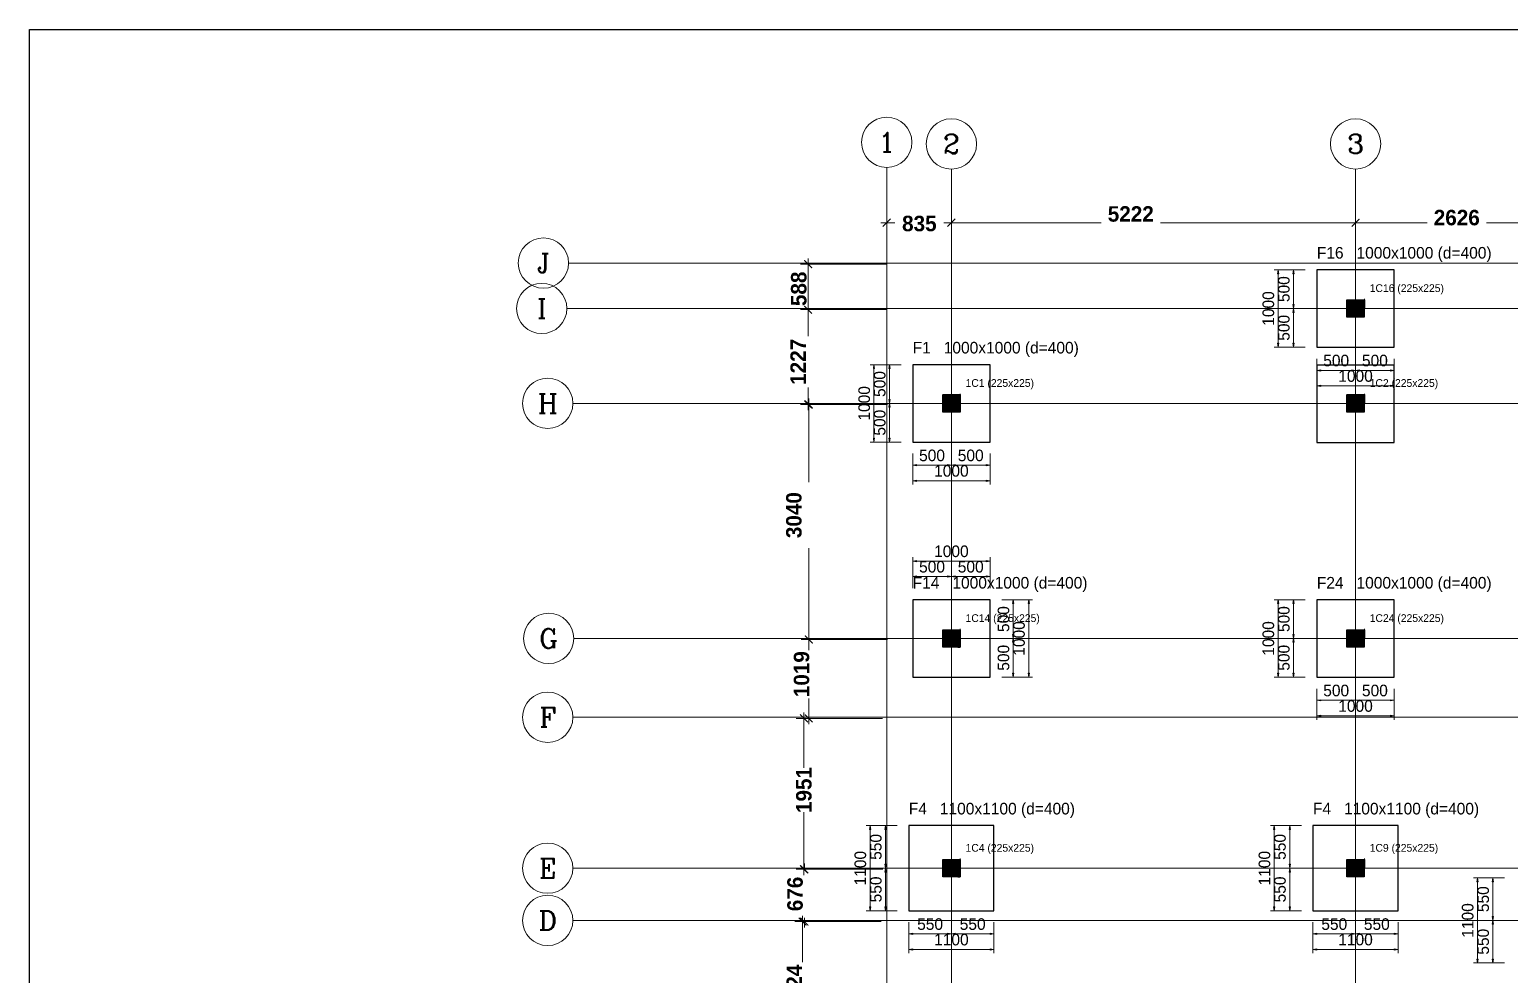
# Model space of a CAD drawing. Header units: inches. Extents: x 23 to 2032867, y 13 to 664695.
# Drawn here: x 1724891 to 1744024, y 358830 to 371059 of the extents above; entities that cross this region are included whole.
import ezdxf
from ezdxf.enums import TextEntityAlignment as Align

# ---------------------------------------------------------------- set-up
doc = ezdxf.new("R2010")
doc.units = ezdxf.units.IN
doc.header["$MEASUREMENT"] = 0
doc.linetypes.add('CENTER2', pattern=[0.7, 0.5, -0.1, 0, -0.1])
for name, color, linetype, lineweight in [('Axis_1', 8, 'CENTER2', 0), ('Axis_2', 8, 'CENTER2', 0), ('AxisBalloons_1', 150, 'ByLayer', 0), ('AxisBalloons_2', 150, 'ByLayer', 0), ('AxisText_1', 18, 'ByLayer', 0), ('AxisText_2', 18, 'ByLayer', 0), ('ColHatch', 11, 'ByLayer', 0), ('Column', 1, 'ByLayer', 0), ('ColumnText', 96, 'ByLayer', 0), ('Dim', 5, 'ByLayer', 0), ('Footing', 6, 'ByLayer', 0), ('FootingText', 96, 'ByLayer', 0), ('S-_ANOT----_D', 5, 'ByLayer', 0)]:
    doc.layers.add(name, color=color, linetype=linetype, lineweight=lineweight)
doc.layers.add('Dimensioning - General', color=7, linetype='Continuous')
doc.layers.add('dimensions', color=1, linetype='Continuous')
doc.styles.add('AxisText_1', font='ROMANC', dxfattribs={"height": 50})
doc.styles.add('AxisText_2', font='ROMANC', dxfattribs={"height": 50})
doc.styles.add('City', font='cityb___.ttf', dxfattribs={"height": 200})
doc.styles.add('ColumnText', font='TXT', dxfattribs={"height": 1000})
doc.styles.add('Dim', font='TXT', dxfattribs={"height": 1000})
doc.styles.add('FootingText', font='TXT', dxfattribs={"height": 1500})
doc.dimstyles.new('Copy of atus', dxfattribs={"dimtxt": 250, "dimasz": 100, "dimexe": 100, "dimexo": 100, "dimgap": 100, "dimtad": 1, "dimdec": 0, "dimdsep": 46, "dimtxsty": 'City', "dimblk1": 'ARCHTICK', "dimblk2": 'ARCHTICK', "dimsah": 1, "dimcen": 0, "dimdle": 75, "dimclrd": 6, "dimclre": 6, "dimclrt": 5, "dimadec": 0, "dimazin": 0, "dimtfac": 1, "dimtdec": 0, "dimtix": 1, "dimtmove": 2, "dimatfit": 3, "dimldrblk": 'ARCHTICK', "dimfxl": 100, "dimtolj": 1, "dimtzin": 0, "dimlwd": 5, "dimlwe": 5, "dimarcsym": 0})

# ---------------------------------------------------------------- blocks, each defined once
blk = doc.blocks.new('PCDIM_ARROW')
at = {"layer": 'Dim'}
blk.add_hatch(color=256, dxfattribs=at).paths.add_polyline_path([(0, 0), (-1, 0.1667), (-1, -0.1667)], flags=0)
blk.add_hatch(color=256, dxfattribs=at).paths.add_polyline_path([(0, 0), (-1, 0.1667), (-1, -0.1667)], flags=0)
blk.add_hatch(color=256, dxfattribs=at).paths.add_polyline_path([(0, 0), (-1, 0.1667), (-1, -0.1667)], flags=0)
blk.add_hatch(color=256, dxfattribs=at).paths.add_polyline_path([(0, 0), (-1, 0.1667), (-1, -0.1667)], flags=0)
at = {"layer": 'S-_ANOT----_D'}
blk.add_hatch(color=256, dxfattribs=at).paths.add_polyline_path([(0, 0), (-1, 0.1667), (-1, -0.1667)], flags=0)
blk.add_hatch(color=256, dxfattribs=at).paths.add_polyline_path([(0, 0), (-1, 0.1667), (-1, -0.1667)], flags=0)
at = {"layer": 'Dim'}
blk.add_lwpolyline([(0, 0), (-1, 0.1667), (-1, -0.1667)], close=True, dxfattribs=at)
blk.add_lwpolyline([(0, 0), (-1, 0.1667), (-1, -0.1667)], close=True, dxfattribs=at)
blk.add_lwpolyline([(0, 0), (-1, 0.1667), (-1, -0.1667)], close=True, dxfattribs=at)
blk.add_lwpolyline([(0, 0), (-1, 0.1667), (-1, -0.1667)], close=True, dxfattribs=at)
at = {"layer": 'S-_ANOT----_D'}
blk.add_lwpolyline([(0, 0), (-1, 0.1667), (-1, -0.1667)], close=True, dxfattribs=at)
blk.add_lwpolyline([(0, 0), (-1, 0.1667), (-1, -0.1667)], close=True, dxfattribs=at)
blk = doc.blocks.new('_ArchTick')
at = {"color": 0, "linetype": 'ByBlock', "const_width": 0.15}
blk.add_lwpolyline([(-0.5, -0.5), (0.5, 0.5)], dxfattribs=at)
blk = doc.blocks.new('*D292')
at = {"layer": 'Defpoints', "color": 0, "linetype": 'Continuous', "transparency": 16777216}
for p in [(1735966, 368564), (1736801, 368562), (1736801, 368493)]:
    blk.add_point(p, dxfattribs=at)
at = {"layer": 'Dimensioning - General', "color": 6, "linetype": 'Continuous', "lineweight": 5, "transparency": 16777216}
for p, q in [((1735891, 368562), (1736070, 368562)), ((1736876, 368562), (1736704, 368562))]:
    blk.add_line(p, q, dxfattribs=at)
at = {"layer": 'Dimensioning - General', "color": 6, "lineweight": 5, "transparency": 16777216}
for p, q in [((1736801, 368593), (1736801, 368662)), ((1735966, 368464), (1735966, 368462))]:
    blk.add_line(p, q, dxfattribs=at)
at = {"layer": 'Dimensioning - General', "color": 6, "linetype": 'Continuous', "lineweight": 5, "transparency": 16777216, "xscale": 100, "yscale": 100, "zscale": 100, "rotation": 180}
blk.add_blockref('_ArchTick', (1735966, 368562), dxfattribs=at)
at = {"layer": 'Dimensioning - General', "color": 6, "linetype": 'Continuous', "lineweight": 5, "transparency": 16777216, "xscale": 100, "yscale": 100, "zscale": 100}
blk.add_blockref('_ArchTick', (1736801, 368562), dxfattribs=at)
at = {"layer": 'Dimensioning - General', "color": 5, "linetype": 'Continuous', "lineweight": 20, "transparency": 16777216, "insert": (1736387, 368550), "char_height": 200, "attachment_point": 5, "style": 'City'}
blk.add_mtext('\\A1;835', dxfattribs=at)
blk = doc.blocks.new('*D293')
at = {"layer": 'Defpoints', "color": 0, "linetype": 'Continuous', "transparency": 16777216}
for p in [(1736801, 368564), (1742023, 368562), (1742023, 368026)]:
    blk.add_point(p, dxfattribs=at)
at = {"layer": 'Dimensioning - General', "color": 6, "linetype": 'Continuous', "lineweight": 5, "transparency": 16777216}
for p, q in [((1736726, 368562), (1738736, 368562)), ((1742098, 368562), (1739501, 368562))]:
    blk.add_line(p, q, dxfattribs=at)
at = {"layer": 'Dimensioning - General', "color": 6, "lineweight": 5, "transparency": 16777216}
for p, q in [((1742023, 368126), (1742023, 368662)), ((1736801, 368464), (1736801, 368462))]:
    blk.add_line(p, q, dxfattribs=at)
at = {"layer": 'Dimensioning - General', "color": 6, "linetype": 'Continuous', "lineweight": 5, "transparency": 16777216, "xscale": 100, "yscale": 100, "zscale": 100, "rotation": 180}
blk.add_blockref('_ArchTick', (1736801, 368562), dxfattribs=at)
at = {"layer": 'Dimensioning - General', "color": 6, "linetype": 'Continuous', "lineweight": 5, "transparency": 16777216, "xscale": 100, "yscale": 100, "zscale": 100}
blk.add_blockref('_ArchTick', (1742023, 368562), dxfattribs=at)
at = {"layer": 'Dimensioning - General', "color": 5, "linetype": 'Continuous', "lineweight": 20, "transparency": 16777216, "insert": (1739119, 368674), "char_height": 200, "attachment_point": 5, "style": 'City'}
blk.add_mtext('\\A1;5222', dxfattribs=at)
blk = doc.blocks.new('*D294')
at = {"layer": 'Defpoints', "color": 0, "linetype": 'Continuous', "transparency": 16777216}
for p in [(1742023, 368564), (1744649, 368562), (1744649, 368026)]:
    blk.add_point(p, dxfattribs=at)
at = {"layer": 'Dimensioning - General', "color": 6, "linetype": 'Continuous', "lineweight": 5, "transparency": 16777216}
for p, q in [((1741948, 368562), (1742947, 368562)), ((1744724, 368562), (1743716, 368562))]:
    blk.add_line(p, q, dxfattribs=at)
at = {"layer": 'Dimensioning - General', "color": 6, "lineweight": 5, "transparency": 16777216}
for p, q in [((1744649, 368126), (1744649, 368662)), ((1742023, 368464), (1742023, 368462))]:
    blk.add_line(p, q, dxfattribs=at)
at = {"layer": 'Dimensioning - General', "color": 6, "linetype": 'Continuous', "lineweight": 5, "transparency": 16777216, "xscale": 100, "yscale": 100, "zscale": 100, "rotation": 180}
blk.add_blockref('_ArchTick', (1742023, 368562), dxfattribs=at)
at = {"layer": 'Dimensioning - General', "color": 6, "linetype": 'Continuous', "lineweight": 5, "transparency": 16777216, "xscale": 100, "yscale": 100, "zscale": 100}
blk.add_blockref('_ArchTick', (1744649, 368562), dxfattribs=at)
at = {"layer": 'Dimensioning - General', "color": 5, "linetype": 'Continuous', "lineweight": 20, "transparency": 16777216, "insert": (1743331, 368627), "char_height": 200, "attachment_point": 5, "style": 'City'}
blk.add_mtext('\\A1;2626', dxfattribs=at)
blk = doc.blocks.new('*D241')
at = {"layer": 'Defpoints', "color": 0, "linetype": 'Continuous', "transparency": 16777216}
for p in [(1734950, 368026), (1736066, 368026), (1735966, 367438)]:
    blk.add_point(p, dxfattribs=at)
at = {"layer": 'Dimensioning - General', "color": 6, "lineweight": 5, "transparency": 16777216}
for p, q in [((1735966, 368026), (1734850, 368026)), ((1735866, 367438), (1734850, 367438))]:
    blk.add_line(p, q, dxfattribs=at)
at = {"layer": 'Dimensioning - General', "color": 6, "linetype": 'Continuous', "lineweight": 5, "transparency": 16777216}
blk.add_line((1734950, 367363), (1734950, 368101), dxfattribs=at)
at = {"layer": 'Dimensioning - General', "color": 6, "linetype": 'Continuous', "lineweight": 5, "transparency": 16777216, "xscale": 100, "yscale": 100, "zscale": 100}
for p, rotation in [((1734950, 368026), 90), ((1734950, 367438), 270)]:
    blk.add_blockref('_ArchTick', p, dxfattribs=dict(at, rotation=rotation))
at = {"layer": 'Dimensioning - General', "color": 5, "linetype": 'Continuous', "lineweight": 20, "transparency": 16777216, "insert": (1734830, 367707), "char_height": 200, "attachment_point": 5, "rotation": 90, "style": 'City'}
blk.add_mtext('\\A1;588', dxfattribs=at)
blk = doc.blocks.new('*D242')
at = {"layer": 'Defpoints', "color": 0, "linetype": 'Continuous', "transparency": 16777216}
for p in [(1734950, 367438), (1736066, 367438), (1735966, 366212)]:
    blk.add_point(p, dxfattribs=at)
at = {"layer": 'Dimensioning - General', "color": 6, "lineweight": 5, "transparency": 16777216}
for p, q in [((1735966, 367438), (1734850, 367438)), ((1735866, 366212), (1734850, 366212))]:
    blk.add_line(p, q, dxfattribs=at)
at = {"layer": 'Dimensioning - General', "color": 6, "linetype": 'Continuous', "lineweight": 5, "transparency": 16777216}
for p, q in [((1734950, 367513), (1734950, 367093)), ((1734950, 366137), (1734950, 366433))]:
    blk.add_line(p, q, dxfattribs=at)
at = {"layer": 'Dimensioning - General', "color": 6, "linetype": 'Continuous', "lineweight": 5, "transparency": 16777216, "xscale": 100, "yscale": 100, "zscale": 100}
for p, rotation in [((1734950, 367438), 90), ((1734950, 366212), 270)]:
    blk.add_blockref('_ArchTick', p, dxfattribs=dict(at, rotation=rotation))
at = {"layer": 'Dimensioning - General', "color": 5, "linetype": 'Continuous', "lineweight": 20, "transparency": 16777216, "insert": (1734821, 366763), "char_height": 200, "attachment_point": 5, "rotation": 90, "style": 'City'}
blk.add_mtext('\\A1;1227', dxfattribs=at)
blk = doc.blocks.new('*D243')
at = {"layer": 'Defpoints', "color": 0, "linetype": 'Continuous', "transparency": 16777216}
for p in [(1734959, 366212), (1736075, 366212), (1735966, 363172)]:
    blk.add_point(p, dxfattribs=at)
at = {"layer": 'Dimensioning - General', "color": 6, "lineweight": 5, "transparency": 16777216}
for p, q in [((1735975, 366212), (1734859, 366212)), ((1735866, 363172), (1734859, 363172))]:
    blk.add_line(p, q, dxfattribs=at)
at = {"layer": 'Dimensioning - General', "color": 6, "linetype": 'Continuous', "lineweight": 5, "transparency": 16777216}
for p, q in [((1734959, 366287), (1734959, 365206)), ((1734959, 363097), (1734959, 364356))]:
    blk.add_line(p, q, dxfattribs=at)
at = {"layer": 'Dimensioning - General', "color": 6, "linetype": 'Continuous', "lineweight": 5, "transparency": 16777216, "xscale": 100, "yscale": 100, "zscale": 100}
for p, rotation in [((1734959, 366212), 90), ((1734959, 363172), 270)]:
    blk.add_blockref('_ArchTick', p, dxfattribs=dict(at, rotation=rotation))
at = {"layer": 'Dimensioning - General', "color": 5, "linetype": 'Continuous', "lineweight": 20, "transparency": 16777216, "insert": (1734767, 364781), "char_height": 200, "attachment_point": 5, "rotation": 90, "style": 'City'}
blk.add_mtext('\\A1;3040', dxfattribs=at)
blk = doc.blocks.new('*D244')
at = {"layer": 'Defpoints', "color": 0, "linetype": 'Continuous', "transparency": 16777216}
for p in [(1734896, 362153), (1736012, 362153), (1735966, 360202)]:
    blk.add_point(p, dxfattribs=at)
at = {"layer": 'Dimensioning - General', "color": 6, "linetype": 'Continuous', "lineweight": 5, "transparency": 16777216}
for p, q in [((1734896, 362228), (1734896, 361513)), ((1734896, 360127), (1734896, 360941))]:
    blk.add_line(p, q, dxfattribs=at)
at = {"layer": 'Dimensioning - General', "color": 6, "lineweight": 5, "transparency": 16777216}
for p, q in [((1735912, 362153), (1734796, 362153)), ((1735866, 360202), (1734796, 360202))]:
    blk.add_line(p, q, dxfattribs=at)
at = {"layer": 'Dimensioning - General', "color": 6, "linetype": 'Continuous', "lineweight": 5, "transparency": 16777216, "xscale": 100, "yscale": 100, "zscale": 100}
for p, rotation in [((1734896, 362153), 90), ((1734896, 360202), 270)]:
    blk.add_blockref('_ArchTick', p, dxfattribs=dict(at, rotation=rotation))
at = {"layer": 'Dimensioning - General', "color": 5, "linetype": 'Continuous', "lineweight": 20, "transparency": 16777216, "insert": (1734896, 361227), "char_height": 200, "attachment_point": 5, "rotation": 90, "style": 'City'}
blk.add_mtext('\\A1;1951', dxfattribs=at)
blk = doc.blocks.new('*D245')
at = {"layer": 'Defpoints', "color": 0, "linetype": 'Continuous', "transparency": 16777216}
for p in [(1734878, 359526), (1735994, 359526), (1735966, 357802)]:
    blk.add_point(p, dxfattribs=at)
at = {"layer": 'Dimensioning - General', "color": 6, "lineweight": 5, "transparency": 16777216}
for p, q in [((1735894, 359526), (1734778, 359526)), ((1735866, 357802), (1734778, 357802))]:
    blk.add_line(p, q, dxfattribs=at)
at = {"layer": 'Dimensioning - General', "color": 6, "linetype": 'Continuous', "lineweight": 5, "transparency": 16777216}
for p, q in [((1734878, 359601), (1734878, 359001)), ((1734878, 357727), (1734878, 358342))]:
    blk.add_line(p, q, dxfattribs=at)
at = {"layer": 'Dimensioning - General', "color": 6, "linetype": 'Continuous', "lineweight": 5, "transparency": 16777216, "xscale": 100, "yscale": 100, "zscale": 100}
for p, rotation in [((1734878, 359526), 90), ((1734878, 357802), 270)]:
    blk.add_blockref('_ArchTick', p, dxfattribs=dict(at, rotation=rotation))
at = {"layer": 'Dimensioning - General', "color": 5, "linetype": 'Continuous', "lineweight": 20, "transparency": 16777216, "insert": (1734771, 358671), "char_height": 200, "attachment_point": 5, "rotation": 90, "style": 'City'}
blk.add_mtext('\\A1;1724', dxfattribs=at)
blk = doc.blocks.new('*D274')
at = {"layer": 'Defpoints', "color": 0, "linetype": 'Continuous', "transparency": 16777216}
for p in [(1734959, 363172), (1736075, 363172), (1735989, 362153)]:
    blk.add_point(p, dxfattribs=at)
at = {"layer": 'Dimensioning - General', "color": 6, "lineweight": 5, "transparency": 16777216}
for p, q in [((1735975, 363172), (1734859, 363172)), ((1735889, 362153), (1734859, 362153))]:
    blk.add_line(p, q, dxfattribs=at)
at = {"layer": 'Dimensioning - General', "color": 6, "linetype": 'Continuous', "lineweight": 5, "transparency": 16777216}
for p, q in [((1734959, 363247), (1734959, 363037)), ((1734959, 362078), (1734959, 362412))]:
    blk.add_line(p, q, dxfattribs=at)
at = {"layer": 'Dimensioning - General', "color": 6, "linetype": 'Continuous', "lineweight": 5, "transparency": 16777216, "xscale": 100, "yscale": 100, "zscale": 100}
for p, rotation in [((1734959, 363172), 90), ((1734959, 362153), 270)]:
    blk.add_blockref('_ArchTick', p, dxfattribs=dict(at, rotation=rotation))
at = {"layer": 'Dimensioning - General', "color": 5, "linetype": 'Continuous', "lineweight": 20, "transparency": 16777216, "insert": (1734866, 362725), "char_height": 200, "attachment_point": 5, "rotation": 90, "style": 'City'}
blk.add_mtext('\\A1;1019', dxfattribs=at)
blk = doc.blocks.new('*D275')
at = {"layer": 'Defpoints', "color": 0, "linetype": 'Continuous', "transparency": 16777216}
for p in [(1734902, 360202), (1736017, 360202), (1735989, 359526)]:
    blk.add_point(p, dxfattribs=at)
at = {"layer": 'Dimensioning - General', "color": 6, "linetype": 'Continuous', "lineweight": 5, "transparency": 16777216}
for p, q in [((1734902, 360277), (1734902, 360193)), ((1734902, 359451), (1734902, 359573))]:
    blk.add_line(p, q, dxfattribs=at)
at = {"layer": 'Dimensioning - General', "color": 6, "lineweight": 5, "transparency": 16777216}
for p, q in [((1735917, 360202), (1734802, 360202)), ((1735889, 359526), (1734802, 359526))]:
    blk.add_line(p, q, dxfattribs=at)
at = {"layer": 'Dimensioning - General', "color": 6, "linetype": 'Continuous', "lineweight": 5, "transparency": 16777216, "xscale": 100, "yscale": 100, "zscale": 100}
for p, rotation in [((1734902, 360202), 90), ((1734902, 359526), 270)]:
    blk.add_blockref('_ArchTick', p, dxfattribs=dict(at, rotation=rotation))
at = {"layer": 'Dimensioning - General', "color": 5, "linetype": 'Continuous', "lineweight": 20, "transparency": 16777216, "insert": (1734782, 359883), "char_height": 200, "attachment_point": 5, "rotation": 90, "style": 'City'}
blk.add_mtext('\\A1;676', dxfattribs=at)

msp = doc.modelspace()

# ---------------------------------------------------------------- hatches: boundary and pattern name
at = {"linetype": 'Continuous'}
h = msp.add_hatch(dxfattribs=at)
h.set_pattern_fill('ANSI31', color=1)
h.set_pattern_definition([(45, (1645195.97472, 401122.94906), (-0.08838834765, 0.08838834765), [])])
h.paths.add_polyline_path([(1742136.88, 367565.35), (1742135.563, 367340.35), (1741911.88, 367340.35), (1741911.88, 367564.103)])
h = msp.add_hatch(dxfattribs=at)
h.set_pattern_fill('ANSI31', color=1)
h.set_pattern_definition([(45, (1639974.06272, 399896.40906), (-0.08838834765, 0.08838834765), [])])
h.paths.add_polyline_path([(1736914.968, 366338.81), (1736913.651, 366113.81), (1736689.968, 366113.81), (1736689.968, 366337.563)])
h = msp.add_hatch(dxfattribs=at)
h.set_pattern_fill('ANSI31', color=1)
h.set_pattern_definition([(45, (1645195.97472, 399896.40906), (-0.08838834765, 0.08838834765), [])])
h.paths.add_polyline_path([(1742136.88, 366338.81), (1742135.563, 366113.81), (1741911.88, 366113.81), (1741911.88, 366337.563)])
h = msp.add_hatch(dxfattribs=at)
h.set_pattern_fill('ANSI31', color=1)
h.set_pattern_definition([(45, (1639974.06272, 396856.70906), (-0.08838834765, 0.08838834765), [])])
h.paths.add_polyline_path([(1736914.968, 363299.11), (1736913.651, 363074.11), (1736689.968, 363074.11), (1736689.968, 363297.863)])
h = msp.add_hatch(dxfattribs=at)
h.set_pattern_fill('ANSI31', color=1)
h.set_pattern_definition([(45, (1645195.97472, 396856.70906), (-0.08838834765, 0.08838834765), [])])
h.paths.add_polyline_path([(1742136.88, 363299.11), (1742135.563, 363074.11), (1741911.88, 363074.11), (1741911.88, 363297.863)])
h = msp.add_hatch(dxfattribs=at)
h.set_pattern_fill('ANSI31', color=1)
h.set_pattern_definition([(45, (1639974.06272, 393886.52806), (-0.08838834765, 0.08838834765), [])])
h.paths.add_polyline_path([(1736914.968, 360328.929), (1736913.651, 360103.929), (1736689.968, 360103.929), (1736689.968, 360327.682)])
h = msp.add_hatch(dxfattribs=at)
h.set_pattern_fill('ANSI31', color=1)
h.set_pattern_definition([(45, (1645195.97472, 393886.52806), (-0.08838834765, 0.08838834765), [])])
h.paths.add_polyline_path([(1742136.88, 360328.929), (1742135.563, 360103.929), (1741911.88, 360103.929), (1741911.88, 360327.682)])

# ---------------------------------------------------------------- linework, layer by layer
for points in [[(1742136.88, 367565.35), (1742135.563, 367340.35), (1741911.88, 367340.35), (1741911.88, 367564.103), (1742136.88, 367565.35)], [(1736914.968, 366338.81), (1736913.651, 366113.81), (1736689.968, 366113.81), (1736689.968, 366337.563), (1736914.968, 366338.81)], [(1742136.88, 366338.81), (1742135.563, 366113.81), (1741911.88, 366113.81), (1741911.88, 366337.563), (1742136.88, 366338.81)], [(1736914.968, 363299.11), (1736913.651, 363074.11), (1736689.968, 363074.11), (1736689.968, 363297.863), (1736914.968, 363299.11)], [(1742136.88, 363299.11), (1742135.563, 363074.11), (1741911.88, 363074.11), (1741911.88, 363297.863), (1742136.88, 363299.11)], [(1736914.968, 360328.929), (1736913.651, 360103.929), (1736689.968, 360103.929), (1736689.968, 360327.682), (1736914.968, 360328.929)], [(1742136.88, 360328.929), (1742135.563, 360103.929), (1741911.88, 360103.929), (1741911.88, 360327.682), (1742136.88, 360328.929)]]:
    msp.add_lwpolyline(points, dxfattribs=at)
at = {"layer": 'Axis_1', "color": 1}
for p, q in [((1731855.462, 368040.47), (1753224.133, 368040.47)), ((1731833.534, 367452.85), (1753359.453, 367452.85)), ((1731910.42, 366226.31), (1753351.063, 366226.31)), ((1731922.904, 363186.61), (1753363.553, 363186.61)), ((1731910.42, 362167.48), (1752910.423, 362167.48)), ((1731910.42, 360216.429), (1753351.063, 360216.429)), ((1731910.42, 359540.473), (1753351.063, 359540.473))]:
    msp.add_line(p, q, dxfattribs=at)
at = {"layer": 'Axis_2'}
for p, q in [((1735965.761, 351163.731), (1735965.761, 369276.21)), ((1736801.151, 351180.548), (1736801.151, 369255.44)), ((1742023.063, 351160.48), (1742023.063, 369256.3))]:
    msp.add_line(p, q, dxfattribs=at)
at = {"layer": 'AxisBalloons_1'}
for centre in [(1731530.462, 368040.47), (1731508.534, 367452.85), (1731585.42, 366226.31), (1731597.904, 363186.61), (1731585.42, 362167.48), (1731585.42, 360216.429), (1731585.42, 359540.473)]:
    msp.add_circle(centre, 325, dxfattribs=at)
at = {"layer": 'AxisBalloons_2'}
for centre in [(1735965.761, 369601.21), (1736801.151, 369580.44), (1742023.063, 369581.3)]:
    msp.add_circle(centre, 325, dxfattribs=at)
at = {"layer": 'ColHatch', "linetype": 'Continuous'}
for p, q in [((1741910.563, 367498.98), (1741976.933, 367565.35)), ((1741910.563, 367428.269), (1742047.644, 367565.35)), ((1741910.563, 367357.558), (1742118.354, 367565.35)), ((1741964.065, 367340.35), (1742135.563, 367511.847)), ((1742034.776, 367340.35), (1742135.563, 367441.137)), ((1742105.486, 367340.35), (1742135.563, 367370.426)), ((1736688.651, 366307.576), (1736719.884, 366338.81)), ((1736688.651, 366236.866), (1736790.595, 366338.81)), ((1736688.651, 366166.155), (1736861.306, 366338.81)), ((1736707.016, 366113.81), (1736913.651, 366320.444)), ((1736777.727, 366113.81), (1736913.651, 366249.734)), ((1741910.563, 366296.898), (1741952.475, 366338.81)), ((1741910.563, 366226.187), (1742023.185, 366338.81)), ((1741910.563, 366155.477), (1742093.896, 366338.81)), ((1741939.607, 366113.81), (1742135.563, 366309.766)), ((1742010.317, 366113.81), (1742135.563, 366239.055)), ((1736848.438, 366113.81), (1736913.651, 366179.023)), ((1742081.028, 366113.81), (1742135.563, 366168.345)), ((1736688.651, 363267.017), (1736720.743, 363299.11)), ((1736688.651, 363196.306), (1736791.454, 363299.11)), ((1736688.651, 363125.596), (1736862.165, 363299.11)), ((1736707.875, 363074.11), (1736913.651, 363279.885)), ((1736778.586, 363074.11), (1736913.651, 363209.174)), ((1736849.297, 363074.11), (1736913.651, 363138.464)), ((1741910.563, 363256.339), (1741953.334, 363299.11)), ((1741910.563, 363185.628), (1742024.044, 363299.11)), ((1741910.563, 363114.917), (1742094.755, 363299.11)), ((1741940.466, 363074.11), (1742135.563, 363269.207)), ((1742011.176, 363074.11), (1742135.563, 363198.496)), ((1742081.887, 363074.11), (1742135.563, 363127.785)), ((1736688.651, 360297.168), (1736720.411, 360328.929)), ((1736688.651, 360226.458), (1736791.122, 360328.929)), ((1736688.651, 360155.747), (1736861.832, 360328.929)), ((1736707.543, 360103.929), (1736913.651, 360310.036)), ((1741910.563, 360286.49), (1741953.001, 360328.929)), ((1741910.563, 360215.779), (1742023.712, 360328.929)), ((1741910.563, 360145.069), (1742094.423, 360328.929)), ((1741940.133, 360103.929), (1742135.563, 360299.358)), ((1736778.254, 360103.929), (1736913.651, 360239.326)), ((1736848.964, 360103.929), (1736913.651, 360168.615)), ((1742010.844, 360103.929), (1742135.563, 360228.647)), ((1742081.555, 360103.929), (1742135.563, 360157.937))]:
    msp.add_line(p, q, dxfattribs=at)
at = {"layer": 'Column'}
for p, q in [((1742135.563, 367565.35), (1741910.563, 367565.35)), ((1741910.563, 367565.35), (1741910.563, 367340.35)), ((1742135.563, 367340.35), (1742135.563, 367565.35)), ((1742136.88, 367352.85), (1742136.88, 367577.85)), ((1741910.563, 367340.35), (1742135.563, 367340.35)), ((1736913.651, 366338.81), (1736688.651, 366338.81)), ((1736688.651, 366338.81), (1736688.651, 366113.81)), ((1736913.651, 366113.81), (1736913.651, 366338.81)), ((1736914.968, 366126.31), (1736914.968, 366351.31)), ((1742135.563, 366338.81), (1741910.563, 366338.81)), ((1741910.563, 366338.81), (1741910.563, 366113.81)), ((1742135.563, 366113.81), (1742135.563, 366338.81)), ((1742136.88, 366126.31), (1742136.88, 366351.31)), ((1736688.651, 366113.81), (1736913.651, 366113.81)), ((1741910.563, 366113.81), (1742135.563, 366113.81)), ((1736913.651, 363299.11), (1736688.651, 363299.11)), ((1736688.651, 363299.11), (1736688.651, 363074.11)), ((1736913.651, 363074.11), (1736913.651, 363299.11)), ((1736914.968, 363086.61), (1736914.968, 363311.61)), ((1742135.563, 363299.11), (1741910.563, 363299.11)), ((1741910.563, 363299.11), (1741910.563, 363074.11)), ((1742135.563, 363074.11), (1742135.563, 363299.11)), ((1742136.88, 363086.61), (1742136.88, 363311.61)), ((1736688.651, 363074.11), (1736913.651, 363074.11)), ((1741910.563, 363074.11), (1742135.563, 363074.11)), ((1736913.651, 360328.929), (1736688.651, 360328.929)), ((1736688.651, 360328.929), (1736688.651, 360103.929)), ((1736913.651, 360103.929), (1736913.651, 360328.929)), ((1736914.968, 360116.429), (1736914.968, 360341.429)), ((1742135.563, 360328.929), (1741910.563, 360328.929)), ((1741910.563, 360328.929), (1741910.563, 360103.929)), ((1742135.563, 360103.929), (1742135.563, 360328.929)), ((1742136.88, 360116.429), (1742136.88, 360341.429)), ((1736688.651, 360103.929), (1736913.651, 360103.929)), ((1741910.563, 360103.929), (1742135.563, 360103.929))]:
    msp.add_line(p, q, dxfattribs=at)
at = {"layer": 'Dim', "linetype": 'Continuous'}
for p, q in [((1740973.066, 367952.85), (1741173.066, 367952.85)), ((1741023.066, 366952.85), (1741023.066, 367952.85)), ((1741173.066, 367952.85), (1741373.066, 367952.85)), ((1741223.066, 367452.85), (1741223.066, 367952.85)), ((1741173.066, 367452.85), (1741373.066, 367452.85)), ((1741173.066, 367452.85), (1741373.066, 367452.85)), ((1741223.066, 366952.85), (1741223.066, 367452.85)), ((1740973.066, 366952.85), (1741173.066, 366952.85)), ((1741173.066, 366952.85), (1741373.066, 366952.85)), ((1741523.066, 366602.85), (1741523.066, 366802.85)), ((1742023.063, 366602.85), (1742023.063, 366802.85)), ((1742023.063, 366602.85), (1742023.063, 366802.85)), ((1742523.063, 366602.85), (1742523.063, 366802.85)), ((1735751.151, 366726.31), (1735951.151, 366726.31)), ((1735801.151, 365726.31), (1735801.151, 366726.31)), ((1735951.151, 366726.31), (1736151.151, 366726.31)), ((1736001.151, 366226.31), (1736001.151, 366726.31)), ((1741523.066, 366652.85), (1742023.063, 366652.85)), ((1741523.066, 366402.85), (1741523.066, 366602.85)), ((1742023.063, 366652.85), (1742523.063, 366652.85)), ((1742523.063, 366402.85), (1742523.063, 366602.85)), ((1741523.066, 366452.85), (1742523.063, 366452.85)), ((1735951.151, 366226.31), (1736151.151, 366226.31)), ((1735951.151, 366226.31), (1736151.151, 366226.31)), ((1736001.151, 365726.31), (1736001.151, 366226.31)), ((1735751.151, 365726.31), (1735951.151, 365726.31)), ((1735951.151, 365726.31), (1736151.151, 365726.31)), ((1736301.151, 365376.31), (1736301.151, 365576.31)), ((1736801.151, 365376.31), (1736801.151, 365576.31)), ((1736801.151, 365376.31), (1736801.151, 365576.31)), ((1737301.151, 365376.31), (1737301.151, 365576.31)), ((1736301.151, 365426.31), (1736801.151, 365426.31)), ((1736301.151, 365176.31), (1736301.151, 365376.31)), ((1736801.151, 365426.31), (1737301.151, 365426.31)), ((1737301.151, 365176.31), (1737301.151, 365376.31)), ((1736301.151, 365226.31), (1737301.151, 365226.31)), ((1736301.151, 364236.61), (1736301.151, 364036.61)), ((1736301.151, 364186.61), (1737301.151, 364186.61)), ((1737301.151, 364236.61), (1737301.151, 364036.61)), ((1736301.151, 364036.61), (1736301.151, 363836.61)), ((1736301.151, 363986.61), (1736801.151, 363986.61)), ((1736801.151, 364036.61), (1736801.151, 363836.61)), ((1736801.151, 364036.61), (1736801.151, 363836.61)), ((1736801.151, 363986.61), (1737301.151, 363986.61)), ((1737301.151, 364036.61), (1737301.151, 363836.61)), ((1737651.151, 363686.61), (1737451.151, 363686.61)), ((1737601.151, 363186.61), (1737601.151, 363686.61)), ((1737851.151, 363686.61), (1737651.151, 363686.61)), ((1737801.151, 362686.61), (1737801.151, 363686.61)), ((1740973.066, 363686.61), (1741173.066, 363686.61)), ((1741023.066, 362686.61), (1741023.066, 363686.61)), ((1741173.066, 363686.61), (1741373.066, 363686.61)), ((1741223.066, 363186.61), (1741223.066, 363686.61)), ((1737651.151, 363186.61), (1737451.151, 363186.61)), ((1737651.151, 363186.61), (1737451.151, 363186.61)), ((1737601.151, 362686.61), (1737601.151, 363186.61)), ((1741173.066, 363186.61), (1741373.066, 363186.61)), ((1741173.066, 363186.61), (1741373.066, 363186.61)), ((1741223.066, 362686.61), (1741223.066, 363186.61)), ((1737651.151, 362686.61), (1737451.151, 362686.61)), ((1737851.151, 362686.61), (1737651.151, 362686.61)), ((1740973.066, 362686.61), (1741173.066, 362686.61)), ((1741173.066, 362686.61), (1741373.066, 362686.61)), ((1741523.066, 362336.61), (1741523.066, 362536.61)), ((1741523.066, 362386.61), (1742023.063, 362386.61)), ((1742023.063, 362336.61), (1742023.063, 362536.61)), ((1742023.063, 362336.61), (1742023.063, 362536.61)), ((1742023.063, 362386.61), (1742523.063, 362386.61)), ((1742523.063, 362336.61), (1742523.063, 362536.61)), ((1741523.066, 362136.61), (1741523.066, 362336.61)), ((1741523.066, 362186.61), (1742523.063, 362186.61)), ((1742523.063, 362136.61), (1742523.063, 362336.61)), ((1735701.151, 360766.429), (1735901.151, 360766.429)), ((1735751.151, 359666.429), (1735751.151, 360766.429)), ((1735901.151, 360766.429), (1736101.151, 360766.429)), ((1735951.151, 360216.429), (1735951.151, 360766.429)), ((1740923.066, 360766.429), (1741123.066, 360766.429)), ((1740973.066, 359666.429), (1740973.066, 360766.429)), ((1741123.066, 360766.429), (1741323.066, 360766.429)), ((1741173.066, 360216.429), (1741173.066, 360766.429)), ((1735901.151, 360216.429), (1736101.151, 360216.429)), ((1735901.151, 360216.429), (1736101.151, 360216.429)), ((1735951.151, 359666.429), (1735951.151, 360216.429)), ((1741123.066, 360216.429), (1741323.066, 360216.429)), ((1741123.066, 360216.429), (1741323.066, 360216.429)), ((1741173.066, 359666.429), (1741173.066, 360216.429)), ((1743548.813, 360090.473), (1743748.813, 360090.473)), ((1743598.813, 358990.473), (1743598.813, 360090.473)), ((1743748.813, 360090.473), (1743948.813, 360090.473)), ((1743798.813, 359540.473), (1743798.813, 360090.473)), ((1735701.151, 359666.429), (1735901.151, 359666.429)), ((1735901.151, 359666.429), (1736101.151, 359666.429)), ((1736251.151, 359316.429), (1736251.151, 359516.429)), ((1736801.151, 359316.429), (1736801.151, 359516.429)), ((1736801.151, 359316.429), (1736801.151, 359516.429)), ((1737351.151, 359316.429), (1737351.151, 359516.429)), ((1740923.066, 359666.429), (1741123.066, 359666.429)), ((1741123.066, 359666.429), (1741323.066, 359666.429)), ((1741473.066, 359316.429), (1741473.066, 359516.429)), ((1742023.063, 359316.429), (1742023.063, 359516.429)), ((1742023.063, 359316.429), (1742023.063, 359516.429)), ((1742573.063, 359316.429), (1742573.063, 359516.429)), ((1743748.813, 359540.473), (1743948.813, 359540.473)), ((1743748.813, 359540.473), (1743948.813, 359540.473)), ((1743798.813, 358990.473), (1743798.813, 359540.473)), ((1736251.151, 359366.429), (1736801.151, 359366.429)), ((1736251.151, 359116.429), (1736251.151, 359316.429)), ((1736801.151, 359366.429), (1737351.151, 359366.429)), ((1737351.151, 359116.429), (1737351.151, 359316.429)), ((1741473.066, 359366.429), (1742023.063, 359366.429)), ((1741473.066, 359116.429), (1741473.066, 359316.429)), ((1742023.063, 359366.429), (1742573.063, 359366.429)), ((1742573.063, 359116.429), (1742573.063, 359316.429)), ((1736251.151, 359166.429), (1737351.151, 359166.429)), ((1741473.066, 359166.429), (1742573.063, 359166.429)), ((1743548.813, 358990.473), (1743748.813, 358990.473)), ((1743748.813, 358990.473), (1743948.813, 358990.473))]:
    msp.add_line(p, q, dxfattribs=at)
at = {"layer": 'dimensions', "color": 7}
msp.add_lwpolyline([(1760790.618, 349241.756), (1724891.188, 349241.756), (1724891.188, 371058.807), (1760790.618, 371058.807)], close=True, dxfattribs=at)
at = {"layer": 'Footing', "lineweight": 30}
for p, q in [((1742523.063, 367952.85), (1741523.066, 367952.85)), ((1741523.066, 367952.85), (1741523.066, 366952.85)), ((1742523.063, 366952.85), (1742523.063, 367952.85)), ((1741523.066, 366952.85), (1742523.063, 366952.85)), ((1737301.151, 366726.31), (1736301.151, 366726.31)), ((1736301.151, 366726.31), (1736301.151, 365726.31)), ((1737301.151, 365726.31), (1737301.151, 366726.31)), ((1742523.063, 366719.091), (1741523.066, 366719.091)), ((1741523.066, 366719.091), (1741523.066, 365719.091)), ((1742523.063, 365719.091), (1742523.063, 366719.091)), ((1736301.151, 365726.31), (1737301.151, 365726.31)), ((1741523.066, 365719.091), (1742523.063, 365719.091)), ((1737301.151, 363686.61), (1736301.151, 363686.61)), ((1736301.151, 363686.61), (1736301.151, 362686.61)), ((1737301.151, 362686.61), (1737301.151, 363686.61)), ((1742523.063, 363686.61), (1741523.066, 363686.61)), ((1741523.066, 363686.61), (1741523.066, 362686.61)), ((1742523.063, 362686.61), (1742523.063, 363686.61)), ((1736301.151, 362686.61), (1737301.151, 362686.61)), ((1741523.066, 362686.61), (1742523.063, 362686.61)), ((1737351.151, 360766.429), (1736251.151, 360766.429)), ((1736251.151, 360766.429), (1736251.151, 359666.429)), ((1737351.151, 359666.429), (1737351.151, 360766.429)), ((1742573.063, 360766.429), (1741473.066, 360766.429)), ((1741473.066, 360766.429), (1741473.066, 359666.429)), ((1742573.063, 359666.429), (1742573.063, 360766.429)), ((1736251.151, 359666.429), (1737351.151, 359666.429)), ((1741473.066, 359666.429), (1742573.063, 359666.429))]:
    msp.add_line(p, q, dxfattribs=at)

# ---------------------------------------------------------------- block references
at = {"layer": 'Dim', "xscale": 50, "yscale": 50, "zscale": 50}
for p, rotation in [((1741023.066, 367952.85), 90), ((1741223.066, 367952.85), 90), ((1741223.066, 367452.85), 270), ((1741223.066, 367452.85), 90), ((1741023.066, 366952.85), 270), ((1741223.066, 366952.85), 270), ((1735801.151, 366726.31), 90), ((1736001.151, 366726.31), 90), ((1741523.066, 366652.85), 180), ((1742023.063, 366652.85), 180), ((1741523.066, 366452.85), 180), ((1736001.151, 366226.31), 270), ((1736001.151, 366226.31), 90), ((1735801.151, 365726.31), 270), ((1736001.151, 365726.31), 270), ((1736301.151, 365426.31), 180), ((1736801.151, 365426.31), 180), ((1736301.151, 365226.31), 180), ((1736301.151, 364186.61), 180), ((1736301.151, 363986.61), 180), ((1736801.151, 363986.61), 180), ((1737601.151, 363686.61), 90), ((1737801.151, 363686.61), 90), ((1741023.066, 363686.61), 90), ((1741223.066, 363686.61), 90), ((1737601.151, 363186.61), 270), ((1737601.151, 363186.61), 90), ((1741223.066, 363186.61), 270), ((1741223.066, 363186.61), 90), ((1737601.151, 362686.61), 270), ((1737801.151, 362686.61), 270), ((1741023.066, 362686.61), 270), ((1741223.066, 362686.61), 270), ((1741523.066, 362386.61), 180), ((1742023.063, 362386.61), 180), ((1741523.066, 362186.61), 180), ((1735751.151, 360766.429), 90), ((1735951.151, 360766.429), 90), ((1740973.066, 360766.429), 90), ((1741173.066, 360766.429), 90), ((1735951.151, 360216.429), 270), ((1735951.151, 360216.429), 90), ((1741173.066, 360216.429), 270), ((1741173.066, 360216.429), 90), ((1743598.813, 360090.473), 90), ((1743798.813, 360090.473), 90), ((1735751.151, 359666.429), 270), ((1735951.151, 359666.429), 270), ((1740973.066, 359666.429), 270), ((1741173.066, 359666.429), 270), ((1743798.813, 359540.473), 270), ((1743798.813, 359540.473), 90), ((1736251.151, 359366.429), 180), ((1736801.151, 359366.429), 180), ((1741473.066, 359366.429), 180), ((1742023.063, 359366.429), 180), ((1736251.151, 359166.429), 180), ((1741473.066, 359166.429), 180), ((1743598.813, 358990.473), 270), ((1743798.813, 358990.473), 270)]:
    msp.add_blockref('PCDIM_ARROW', p, dxfattribs=dict(at, rotation=rotation))
for p in [(1742023.063, 366652.85), (1742523.063, 366652.85), (1742523.063, 366452.85), (1736801.151, 365426.31), (1737301.151, 365426.31), (1737301.151, 365226.31), (1737301.151, 364186.61), (1736801.151, 363986.61), (1737301.151, 363986.61), (1742023.063, 362386.61), (1742523.063, 362386.61), (1742523.063, 362186.61), (1736801.151, 359366.429), (1737351.151, 359366.429), (1742023.063, 359366.429), (1742573.063, 359366.429), (1737351.151, 359166.429), (1742573.063, 359166.429)]:
    msp.add_blockref('PCDIM_ARROW', p, dxfattribs=at)

# ---------------------------------------------------------------- texts
at = {"layer": 'AxisText_1', "color": 7, "linetype": 'Continuous', "style": 'AxisText_1'}
for s, p in [('J', (1731530.462, 368040.47)), ('I', (1731508.534, 367452.85)), ('H', (1731585.42, 366226.31)), ('G', (1731597.904, 363186.61)), ('F', (1731585.42, 362167.48)), ('E', (1731585.42, 360216.429)), ('D', (1731585.42, 359540.473))]:
    msp.add_text(s, height=250, dxfattribs=at).set_placement(p, align=Align.MIDDLE_CENTER)
at = {"layer": 'AxisText_2', "color": 0, "linetype": 'Continuous', "style": 'AxisText_2'}
for s, p in [('1', (1735965.761, 369601.21)), ('2', (1736801.151, 369580.44)), ('3', (1742023.063, 369581.3))]:
    msp.add_text(s, height=250, dxfattribs=at).set_placement(p, align=Align.MIDDLE_CENTER)
at = {"layer": 'ColumnText', "linetype": 'Continuous', "style": 'ColumnText'}
for s, p in [('1C16 (225x225)', (1742206.273, 367636.06)), ('1C1 (225x225)', (1736984.362, 366409.52)), ('1C2 (225x225)', (1742206.273, 366409.52)), ('1C14 (225x225)', (1736984.362, 363369.82)), ('1C24 (225x225)', (1742206.273, 363369.82)), ('1C4 (225x225)', (1736984.362, 360399.639)), ('1C9 (225x225)', (1742206.273, 360399.639))]:
    msp.add_text(s, height=100, dxfattribs=at).set_placement(p, align=Align.BOTTOM_LEFT)
at = {"layer": 'Dim', "color": 7, "linetype": 'Continuous', "char_height": 150, "width": 10, "attachment_point": 8, "rotation": 90, "style": 'Dim'}
for s, insert in [('500', (1741173.066, 367702.85)), ('1000', (1740973.066, 367452.85)), ('500', (1741173.066, 367202.85)), ('500', (1735951.151, 366476.31)), ('1000', (1735751.151, 366226.31)), ('500', (1735951.151, 365976.31)), ('500', (1737551.151, 363436.61)), ('500', (1741173.066, 363436.61)), ('1000', (1737751.151, 363186.61)), ('1000', (1740973.066, 363186.61)), ('500', (1737551.151, 362936.61)), ('500', (1741173.066, 362936.61)), ('550', (1735901.151, 360491.429)), ('550', (1741123.066, 360491.429)), ('1100', (1735701.151, 360216.429)), ('1100', (1740923.066, 360216.429)), ('550', (1735901.151, 359941.429)), ('550', (1741123.066, 359941.429)), ('550', (1743748.813, 359815.473)), ('1100', (1743548.813, 359540.473)), ('550', (1743748.813, 359265.473))]:
    msp.add_mtext(s, dxfattribs=dict(at, insert=insert))
at = {"layer": 'Dim', "color": 7, "linetype": 'Continuous', "char_height": 150, "width": 10, "attachment_point": 8, "style": 'Dim'}
for s, insert in [('500', (1741773.066, 366702.85)), ('500', (1742273.063, 366702.85)), ('1000', (1742023.063, 366502.85)), ('500', (1736551.151, 365476.31)), ('500', (1737051.151, 365476.31)), ('1000', (1736801.151, 365276.31)), ('1000', (1736801.151, 364236.61)), ('500', (1736551.151, 364036.61)), ('500', (1737051.151, 364036.61)), ('500', (1741773.066, 362436.61)), ('500', (1742273.063, 362436.61)), ('1000', (1742023.063, 362236.61)), ('550', (1736526.151, 359416.429)), ('550', (1737076.151, 359416.429)), ('550', (1741748.066, 359416.429)), ('550', (1742298.063, 359416.429)), ('1100', (1736801.151, 359216.429)), ('1100', (1742023.063, 359216.429))]:
    msp.add_mtext(s, dxfattribs=dict(at, insert=insert))
at = {"layer": 'FootingText', "linetype": 'Continuous', "style": 'FootingText'}
msp.add_text('F16   1000x1000 (d=400)', height=150, rotation=360, dxfattribs=at).set_placement((1741523.066, 368052.85), align=Align.BOTTOM_LEFT)
for s, p in [('F1   1000x1000 (d=400)', (1736301.151, 366826.31)), ('F14   1000x1000 (d=400)', (1736301.151, 363786.61)), ('F24   1000x1000 (d=400)', (1741523.066, 363786.61)), ('F4   1100x1100 (d=400)', (1736251.151, 360866.429)), ('F4   1100x1100 (d=400)', (1741473.066, 360866.429))]:
    msp.add_text(s, height=150, dxfattribs=at).set_placement(p, align=Align.BOTTOM_LEFT)

# ---------------------------------------------------------------- dimensions: what is measured, and where the dimension line sits
at = {"layer": 'Dimensioning - General', "color": 151, "linetype": 'Continuous', "lineweight": 20, "true_color": 0x80c2ff}
for base, p1, p2, picture, middle in [((1742023.063, 368561.535), (1736801.151, 368563.783), (1742023.063, 368025.848), '*D293', (1739118.764, 368674.288)), ((1744648.813, 368561.535), (1742023.063, 368563.783), (1744648.813, 368025.848), '*D294', (1743331.375, 368627.204)), ((1736801.151, 368561.535), (1735965.761, 368563.783), (1736801.151, 368492.803), '*D292', (1736387.092, 368550.121))]:
    dim = msp.add_linear_dim(base=base, p1=p1, p2=p2, dimstyle='Copy of atus', dxfattribs=at)
    dim.commit()
    dim.dimension.update_dxf_attribs({"geometry": picture, "text_midpoint": middle, "dimtype": 160})
for base, p1, p2, picture, middle in [((1734949.84, 368025.848), (1735965.761, 367438.228), (1736065.761, 368025.848), '*D241', (1734830.138, 367706.832)), ((1734949.84, 367438.228), (1735965.761, 366211.688), (1736065.761, 367438.228), '*D242', (1734821.351, 366763.127)), ((1734959.059, 366211.688), (1735965.761, 363171.988), (1736074.98, 366211.688), '*D243', (1734766.622, 364780.594)), ((1734959.059, 363171.988), (1735989.294, 362152.858), (1736074.98, 363171.988), '*D274', (1734866.033, 362724.768)), ((1734896.02, 362152.858), (1735965.761, 360201.807), (1736011.941, 362152.858), '*D244', (1734896.02, 361227.007)), ((1734901.572, 360201.807), (1735989.294, 359525.851), (1736017.492, 360201.807), '*D275', (1734781.869, 359882.791)), ((1734877.749, 359525.851), (1735965.761, 357802.082), (1735993.669, 359525.851), '*D245', (1734770.879, 358671.229))]:
    dim = msp.add_linear_dim(base=base, p1=p1, p2=p2, angle=90, dimstyle='Copy of atus', dxfattribs=at)
    dim.commit()
    dim.dimension.update_dxf_attribs({"geometry": picture, "text_midpoint": middle, "dimtype": 160, "text_rotation": 90})

doc.saveas('drawing.dxf')
